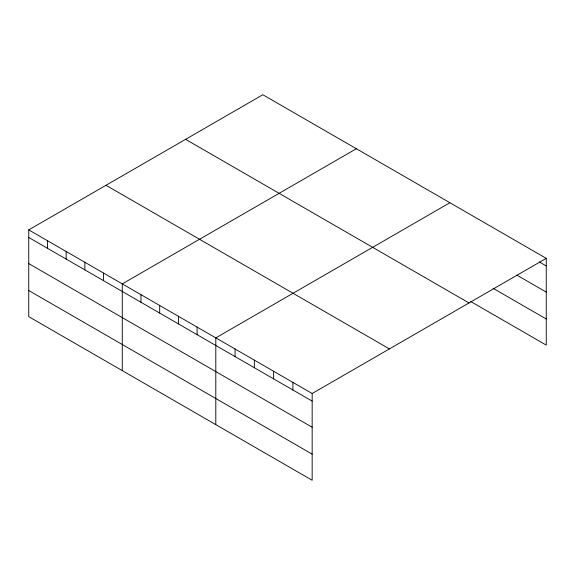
<?xml version="1.0" encoding="UTF-8"?>
<svg xmlns="http://www.w3.org/2000/svg" width="575" height="575" viewBox="0 0 575 575"><rect width="100%" height="100%" fill="white"/><g stroke="black" fill="none" stroke-linecap="round" stroke-linejoin="round"><path stroke-width="0.86" d="M312.16 427.225L312.16 393.516L28.75 229.885L28.75 316.638L312.16 480.262L312.16 427.225L28.75 263.602M470.702 301.501L546.25 345.115L546.25 258.362L262.84 94.738L28.75 229.885M356.363 148.731L122.274 283.885L122.274 370.631M449.887 202.731L215.805 337.877L215.805 424.63M312.16 393.516L546.25 258.362M539.314 261.948L546.25 265.959M516.954 275.166L546.25 292.078M493.062 288.283L546.25 318.996M185.588 139.337L468.999 302.96M106.001 185.287L389.412 348.91M28.75 237.482L312.16 401.106M28.75 290.512L312.16 454.142M292.891 382.389L292.891 389.979M273.621 371.256L273.621 378.853M254.344 360.13L254.344 367.727M235.074 349.003L235.074 356.601M197.096 327.082L197.096 334.672M178.394 316.279L178.394 323.876M159.685 305.483L159.685 313.073M140.983 294.68L140.983 302.277M103.572 273.082L103.572 280.679M84.863 262.286L84.863 269.876M66.161 251.483L66.161 259.081M47.452 240.688L47.452 248.278"/></g></svg>
